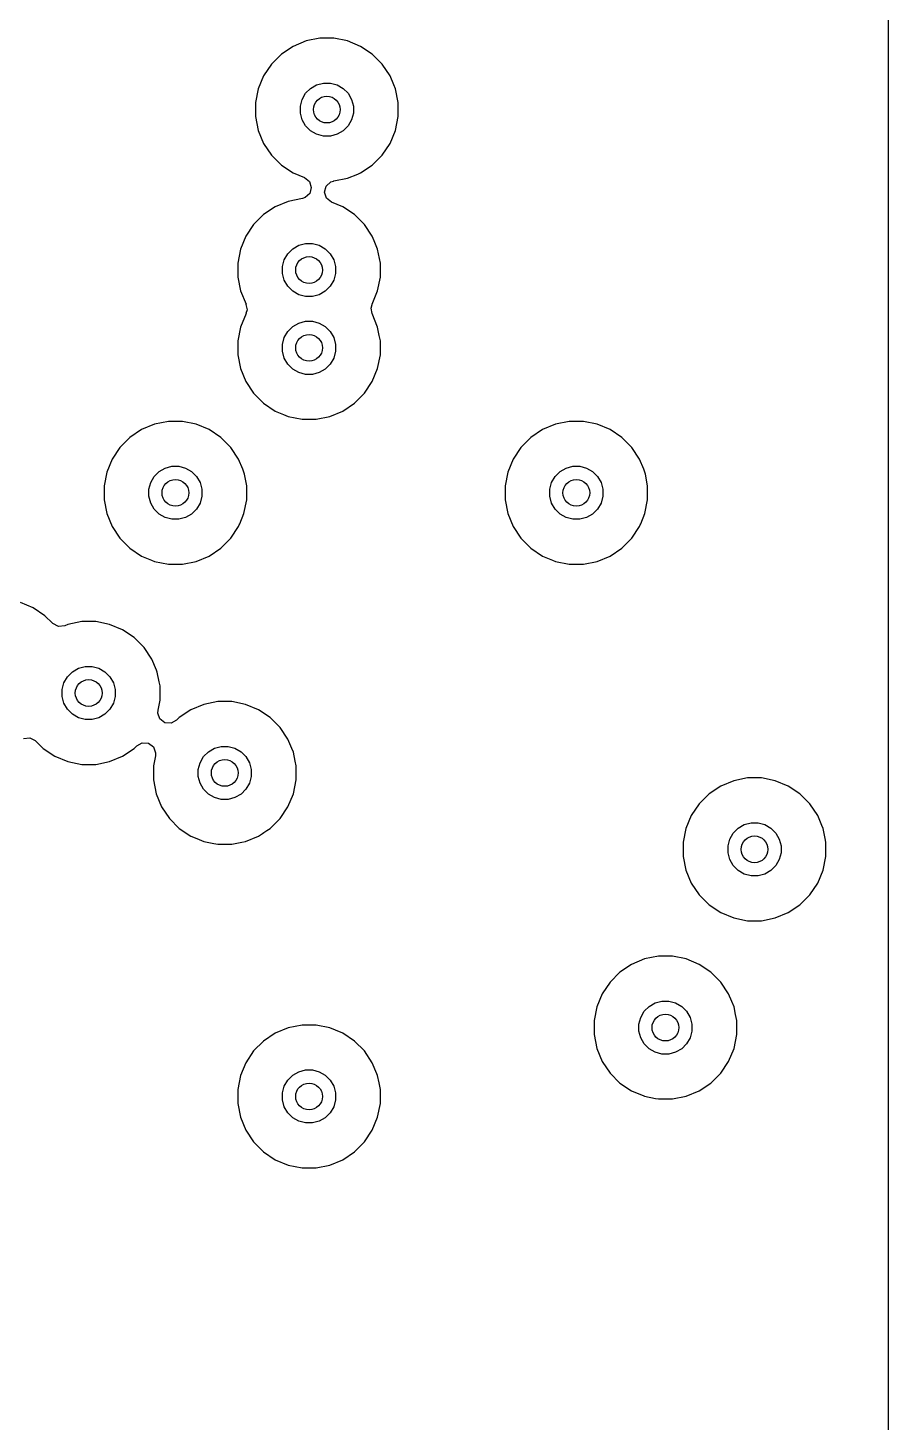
# Model space of a CAD drawing. Header units: inches. Extents: x 2.68 to 6.18, y -3.58 to -1.67.
# Drawn here: x 5.801 to 6.181, y -2.93 to -2.314 of the extents above; entities that cross this region are included whole.
import ezdxf

# ---------------------------------------------------------------- set-up
doc = ezdxf.new("R2010")
doc.units = ezdxf.units.IN
doc.header["$MEASUREMENT"] = 0
doc.layers.add('In2.Cu', color=33, linetype='CONTINUOUS', true_color=0xce7d2c)

msp = doc.modelspace()

# ---------------------------------------------------------------- linework, layer by layer
at = {"layer": 'In2.Cu', "linetype": 'CONTINUOUS'}
for p, q in [((6.18108, -1.67813), (6.18108, -3.57778)), ((5.92388, -2.32009), (5.91814, -2.32246)), ((5.92997, -2.31888), (5.92388, -2.32009)), ((5.92388, -2.32009), (5.92388, -2.32009)), ((5.93617, -2.31888), (5.92997, -2.31888)), ((5.92997, -2.31888), (5.92997, -2.31888)), ((5.94226, -2.32009), (5.93617, -2.31888)), ((5.93617, -2.31888), (5.93617, -2.31888)), ((5.948, -2.32246), (5.94226, -2.32009)), ((5.94226, -2.32009), (5.94226, -2.32009)), ((5.91298, -2.32591), (5.90859, -2.3303)), ((5.91814, -2.32246), (5.91298, -2.32591)), ((5.91298, -2.32591), (5.91298, -2.32591)), ((5.91814, -2.32246), (5.91814, -2.32246)), ((5.95316, -2.32591), (5.948, -2.32246)), ((5.948, -2.32246), (5.948, -2.32246)), ((5.95755, -2.3303), (5.95316, -2.32591)), ((5.95316, -2.32591), (5.95316, -2.32591)), ((5.90859, -2.3303), (5.90514, -2.33547)), ((5.90859, -2.3303), (5.90859, -2.3303)), ((5.961, -2.33547), (5.95755, -2.3303)), ((5.95755, -2.3303), (5.95755, -2.3303)), ((5.90514, -2.33547), (5.90277, -2.3412)), ((5.90514, -2.33547), (5.90514, -2.33547)), ((5.92588, -2.34102), (5.92855, -2.33948)), ((5.92855, -2.33948), (5.93153, -2.33868)), ((5.93153, -2.33868), (5.93461, -2.33868)), ((5.93461, -2.33868), (5.93759, -2.33948)), ((5.93759, -2.33948), (5.94026, -2.34102)), ((5.96264, -2.33942), (5.961, -2.33547)), ((5.961, -2.33547), (5.961, -2.33547)), ((5.96338, -2.3412), (5.96264, -2.33942)), ((5.90277, -2.3412), (5.90156, -2.34729)), ((5.90277, -2.3412), (5.90277, -2.3412)), ((5.92136, -2.34885), (5.92216, -2.34587)), ((5.92216, -2.34587), (5.9237, -2.3432)), ((5.9237, -2.3432), (5.92588, -2.34102)), ((5.94026, -2.34102), (5.94244, -2.3432)), ((5.94244, -2.3432), (5.94398, -2.34587)), ((5.94398, -2.34587), (5.94478, -2.34885)), ((5.96459, -2.34729), (5.96338, -2.3412)), ((5.96338, -2.3412), (5.96338, -2.3412)), ((5.90156, -2.34729), (5.90156, -2.34729)), ((5.90156, -2.34729), (5.90156, -2.3535)), ((5.92136, -2.35194), (5.92136, -2.34885)), ((5.92216, -2.35491), (5.92136, -2.35194)), ((5.94478, -2.35194), (5.94398, -2.35491)), ((5.94478, -2.34885), (5.94478, -2.35194)), ((5.96459, -2.3535), (5.96459, -2.34729)), ((5.96459, -2.34729), (5.96459, -2.34729)), ((5.96459, -2.34729), (5.96459, -2.34729)), ((5.90156, -2.3535), (5.90277, -2.35959)), ((5.9237, -2.35758), (5.92216, -2.35491)), ((5.92588, -2.35976), (5.9237, -2.35758)), ((5.94244, -2.35758), (5.94026, -2.35976)), ((5.94398, -2.35491), (5.94244, -2.35758)), ((5.96338, -2.35959), (5.96459, -2.3535)), ((5.90277, -2.35959), (5.90277, -2.35959)), ((5.90277, -2.35959), (5.90514, -2.36532)), ((5.92855, -2.36131), (5.92588, -2.35976)), ((5.93153, -2.3621), (5.92855, -2.36131)), ((5.93461, -2.3621), (5.93153, -2.3621)), ((5.93759, -2.36131), (5.93461, -2.3621)), ((5.94026, -2.35976), (5.93759, -2.36131)), ((5.961, -2.36532), (5.96338, -2.35959)), ((5.90514, -2.36532), (5.90514, -2.36532)), ((5.90514, -2.36532), (5.90859, -2.37048)), ((5.90859, -2.37048), (5.90859, -2.37048)), ((5.90859, -2.37048), (5.91298, -2.37487)), ((5.95316, -2.37487), (5.95755, -2.37048)), ((5.95755, -2.37048), (5.961, -2.36532)), ((5.91298, -2.37487), (5.91298, -2.37487)), ((5.91298, -2.37487), (5.91814, -2.37832)), ((5.948, -2.37832), (5.95316, -2.37487)), ((5.91814, -2.37832), (5.91814, -2.37832)), ((5.91814, -2.37832), (5.92318, -2.38041)), ((5.92318, -2.38041), (5.92533, -2.38214)), ((5.92533, -2.38214), (5.92619, -2.38475)), ((5.93275, -2.38424), (5.93477, -2.38237)), ((5.93477, -2.38237), (5.936, -2.38194)), ((5.936, -2.38194), (5.93617, -2.38191)), ((5.93617, -2.38191), (5.94226, -2.3807)), ((5.93617, -2.38191), (5.93617, -2.38191)), ((5.94226, -2.3807), (5.9467, -2.37886)), ((5.9467, -2.37886), (5.948, -2.37832)), ((5.948, -2.37832), (5.948, -2.37832)), ((5.948, -2.37832), (5.948, -2.37832)), ((5.9235, -2.38929), (5.92227, -2.38971)), ((5.92551, -2.38741), (5.9235, -2.38929)), ((5.92619, -2.38475), (5.92551, -2.38741)), ((5.93207, -2.38691), (5.93275, -2.38424)), ((5.93294, -2.38952), (5.93207, -2.38691)), ((5.93508, -2.39124), (5.93294, -2.38952)), ((5.91027, -2.39333), (5.90511, -2.39678)), ((5.916, -2.39096), (5.91027, -2.39333)), ((5.91027, -2.39333), (5.91027, -2.39333)), ((5.92227, -2.38971), (5.916, -2.39096)), ((5.916, -2.39096), (5.916, -2.39096)), ((5.94013, -2.39333), (5.93508, -2.39124)), ((5.94529, -2.39678), (5.94013, -2.39333)), ((5.94013, -2.39333), (5.94013, -2.39333)), ((5.90072, -2.40117), (5.89727, -2.40633)), ((5.90511, -2.39678), (5.90072, -2.40117)), ((5.90072, -2.40117), (5.90072, -2.40117)), ((5.90511, -2.39678), (5.90511, -2.39678)), ((5.94968, -2.40117), (5.94529, -2.39678)), ((5.94529, -2.39678), (5.94529, -2.39678)), ((5.95313, -2.40633), (5.94968, -2.40117)), ((5.94968, -2.40117), (5.94968, -2.40117)), ((5.89727, -2.40633), (5.89489, -2.41207)), ((5.89727, -2.40633), (5.89727, -2.40633)), ((5.95395, -2.40831), (5.95313, -2.40633)), ((5.95313, -2.40633), (5.95313, -2.40633)), ((5.89489, -2.41207), (5.89368, -2.41816)), ((5.89489, -2.41207), (5.89489, -2.41207)), ((5.91428, -2.41674), (5.91583, -2.41407)), ((5.91583, -2.41407), (5.91801, -2.41189)), ((5.91801, -2.41189), (5.92068, -2.41035)), ((5.92068, -2.41035), (5.92366, -2.40955)), ((5.92366, -2.40955), (5.92674, -2.40955)), ((5.92674, -2.40955), (5.92972, -2.41035)), ((5.92972, -2.41035), (5.93239, -2.41189)), ((5.93239, -2.41189), (5.93457, -2.41407)), ((5.93457, -2.41407), (5.93611, -2.41674)), ((5.9555, -2.41207), (5.95395, -2.40831)), ((5.95633, -2.41623), (5.9555, -2.41207)), ((5.89368, -2.41816), (5.89368, -2.42436)), ((5.91349, -2.41972), (5.91428, -2.41674)), ((5.91349, -2.4228), (5.91349, -2.41972)), ((5.93611, -2.41674), (5.93691, -2.41972)), ((5.93691, -2.41972), (5.93691, -2.4228)), ((5.95671, -2.41816), (5.95633, -2.41623)), ((5.95671, -2.42436), (5.95671, -2.41816)), ((5.95671, -2.41816), (5.95671, -2.41816)), ((5.95671, -2.41816), (5.95671, -2.41816)), ((5.89368, -2.42436), (5.89489, -2.43045)), ((5.91428, -2.42578), (5.91349, -2.4228)), ((5.91583, -2.42845), (5.91428, -2.42578)), ((5.93611, -2.42578), (5.93457, -2.42845)), ((5.93691, -2.4228), (5.93611, -2.42578)), ((5.9555, -2.43045), (5.95671, -2.42436)), ((5.89489, -2.43045), (5.89489, -2.43045)), ((5.89489, -2.43045), (5.89736, -2.43641)), ((5.91801, -2.43063), (5.91583, -2.42845)), ((5.92068, -2.43217), (5.91801, -2.43063)), ((5.92366, -2.43297), (5.92068, -2.43217)), ((5.92972, -2.43217), (5.92674, -2.43297)), ((5.93239, -2.43063), (5.92972, -2.43217)), ((5.93457, -2.42845), (5.93239, -2.43063)), ((5.95303, -2.43641), (5.95459, -2.43264)), ((5.95459, -2.43264), (5.9555, -2.43045)), ((5.89736, -2.43641), (5.8973, -2.43643)), ((5.8973, -2.43643), (5.8978, -2.43884)), ((5.8978, -2.43884), (5.89733, -2.44047)), ((5.92674, -2.43297), (5.92366, -2.43297)), ((5.95259, -2.43805), (5.95307, -2.43642)), ((5.95309, -2.44046), (5.95259, -2.43805)), ((5.95307, -2.43642), (5.95303, -2.43641)), ((5.89736, -2.44048), (5.89489, -2.44644)), ((5.89733, -2.44047), (5.89736, -2.44048)), ((5.91801, -2.44626), (5.92068, -2.44472)), ((5.92068, -2.44472), (5.92366, -2.44392)), ((5.92366, -2.44392), (5.92674, -2.44392)), ((5.92674, -2.44392), (5.92972, -2.44472)), ((5.92972, -2.44472), (5.93239, -2.44626)), ((5.95303, -2.44048), (5.95309, -2.44046)), ((5.9555, -2.44644), (5.95303, -2.44048)), ((5.89489, -2.44644), (5.89368, -2.45253)), ((5.89489, -2.44644), (5.89489, -2.44644)), ((5.91349, -2.45409), (5.91428, -2.45111)), ((5.91428, -2.45111), (5.91583, -2.44844)), ((5.91583, -2.44844), (5.91801, -2.44626)), ((5.93239, -2.44626), (5.93457, -2.44844)), ((5.93457, -2.44844), (5.93611, -2.45111)), ((5.93611, -2.45111), (5.93691, -2.45409)), ((5.95624, -2.45014), (5.9555, -2.44644)), ((5.9555, -2.44644), (5.9555, -2.44644)), ((5.95671, -2.45253), (5.95624, -2.45014)), ((5.89368, -2.45253), (5.89368, -2.45873)), ((5.91349, -2.45717), (5.91349, -2.45409)), ((5.91428, -2.46015), (5.91349, -2.45717)), ((5.93691, -2.45717), (5.93611, -2.46015)), ((5.93691, -2.45409), (5.93691, -2.45717)), ((5.95671, -2.45873), (5.95671, -2.45253)), ((5.95671, -2.45253), (5.95671, -2.45253)), ((5.95671, -2.45253), (5.95671, -2.45253)), ((5.89368, -2.45873), (5.89489, -2.46482)), ((5.91583, -2.46282), (5.91428, -2.46015)), ((5.91801, -2.465), (5.91583, -2.46282)), ((5.93457, -2.46282), (5.93239, -2.465)), ((5.93611, -2.46015), (5.93457, -2.46282)), ((5.9555, -2.46482), (5.95671, -2.45873)), ((5.89489, -2.46482), (5.89489, -2.46482)), ((5.89489, -2.46482), (5.89727, -2.47056)), ((5.92068, -2.46654), (5.91801, -2.465)), ((5.92366, -2.46734), (5.92068, -2.46654)), ((5.92674, -2.46734), (5.92366, -2.46734)), ((5.92972, -2.46654), (5.92674, -2.46734)), ((5.93239, -2.465), (5.92972, -2.46654)), ((5.95313, -2.47056), (5.9555, -2.46482)), ((5.89727, -2.47056), (5.89727, -2.47056)), ((5.89727, -2.47056), (5.90072, -2.47572)), ((5.90072, -2.47572), (5.90072, -2.47572)), ((5.90072, -2.47572), (5.90511, -2.48011)), ((5.94529, -2.48011), (5.94968, -2.47572)), ((5.94968, -2.47572), (5.95313, -2.47056)), ((5.90511, -2.48011), (5.90511, -2.48011)), ((5.90511, -2.48011), (5.91027, -2.48356)), ((5.94013, -2.48356), (5.94529, -2.48011)), ((5.86304, -2.48817), (5.85695, -2.48938)), ((5.86925, -2.48817), (5.86304, -2.48817)), ((5.86304, -2.48817), (5.86304, -2.48817)), ((5.87533, -2.48938), (5.86925, -2.48817)), ((5.86925, -2.48817), (5.86925, -2.48817)), ((5.91027, -2.48356), (5.91027, -2.48356)), ((5.91027, -2.48356), (5.91392, -2.48507)), ((5.91392, -2.48507), (5.916, -2.48593)), ((5.916, -2.48593), (5.92209, -2.48715)), ((5.92209, -2.48715), (5.92209, -2.48715)), ((5.92209, -2.48715), (5.92209, -2.48715)), ((5.92209, -2.48715), (5.9283, -2.48715)), ((5.9283, -2.48715), (5.93439, -2.48593)), ((5.9283, -2.48715), (5.9283, -2.48715)), ((5.93439, -2.48593), (5.94013, -2.48356)), ((6.0402, -2.48817), (6.03411, -2.48938)), ((6.04641, -2.48817), (6.0402, -2.48817)), ((6.0402, -2.48817), (6.0402, -2.48817)), ((6.0525, -2.48938), (6.04641, -2.48817)), ((6.04641, -2.48817), (6.04641, -2.48817)), ((5.85121, -2.49176), (5.84605, -2.49521)), ((5.85695, -2.48938), (5.85121, -2.49176)), ((5.85121, -2.49176), (5.85121, -2.49176)), ((5.85695, -2.48938), (5.85695, -2.48938)), ((5.88107, -2.49176), (5.87533, -2.48938)), ((5.87533, -2.48938), (5.87533, -2.48938)), ((5.88623, -2.49521), (5.88107, -2.49176)), ((5.88107, -2.49176), (5.88107, -2.49176)), ((6.02838, -2.49176), (6.02322, -2.49521)), ((6.03411, -2.48938), (6.02838, -2.49176)), ((6.02838, -2.49176), (6.02838, -2.49176)), ((6.03411, -2.48938), (6.03411, -2.48938)), ((6.05824, -2.49176), (6.0525, -2.48938)), ((6.0525, -2.48938), (6.0525, -2.48938)), ((6.0634, -2.49521), (6.05824, -2.49176)), ((6.05824, -2.49176), (6.05824, -2.49176)), ((5.84166, -2.49959), (5.83821, -2.50476)), ((5.84605, -2.49521), (5.84166, -2.49959)), ((5.84166, -2.49959), (5.84166, -2.49959)), ((5.84605, -2.49521), (5.84605, -2.49521)), ((5.89062, -2.49959), (5.88623, -2.49521)), ((5.88623, -2.49521), (5.88623, -2.49521)), ((5.89407, -2.50476), (5.89062, -2.49959)), ((5.89062, -2.49959), (5.89062, -2.49959)), ((6.01883, -2.49959), (6.01538, -2.50476)), ((6.02322, -2.49521), (6.01883, -2.49959)), ((6.01883, -2.49959), (6.01883, -2.49959)), ((6.02322, -2.49521), (6.02322, -2.49521)), ((6.06779, -2.49959), (6.0634, -2.49521)), ((6.0634, -2.49521), (6.0634, -2.49521)), ((6.07124, -2.50476), (6.06779, -2.49959)), ((6.06779, -2.49959), (6.06779, -2.49959)), ((5.83821, -2.50476), (5.83584, -2.51049)), ((5.83821, -2.50476), (5.83821, -2.50476)), ((5.89591, -2.50919), (5.89407, -2.50476)), ((5.89407, -2.50476), (5.89407, -2.50476)), ((6.01538, -2.50476), (6.013, -2.51049)), ((6.01538, -2.50476), (6.01538, -2.50476)), ((6.07307, -2.50919), (6.07124, -2.50476)), ((6.07124, -2.50476), (6.07124, -2.50476)), ((5.83584, -2.51049), (5.83463, -2.51658)), ((5.83584, -2.51049), (5.83584, -2.51049)), ((5.85523, -2.51517), (5.85677, -2.51249)), ((5.85677, -2.51249), (5.85895, -2.51031)), ((5.85895, -2.51031), (5.86162, -2.50877)), ((5.86162, -2.50877), (5.8646, -2.50798)), ((5.8646, -2.50798), (5.86768, -2.50798)), ((5.86768, -2.50798), (5.87066, -2.50877)), ((5.87066, -2.50877), (5.87333, -2.51031)), ((5.87333, -2.51031), (5.87551, -2.51249)), ((5.87551, -2.51249), (5.87705, -2.51517)), ((5.89645, -2.51049), (5.89591, -2.50919)), ((5.89664, -2.51144), (5.89645, -2.51049)), ((5.89766, -2.51658), (5.89664, -2.51144)), ((6.013, -2.51049), (6.01179, -2.51658)), ((6.013, -2.51049), (6.013, -2.51049)), ((6.0324, -2.51517), (6.03394, -2.51249)), ((6.03394, -2.51249), (6.03612, -2.51031)), ((6.03612, -2.51031), (6.03879, -2.50877)), ((6.03879, -2.50877), (6.04177, -2.50798)), ((6.04177, -2.50798), (6.04485, -2.50798)), ((6.04485, -2.50798), (6.04783, -2.50877)), ((6.04783, -2.50877), (6.0505, -2.51031)), ((6.0505, -2.51031), (6.05268, -2.51249)), ((6.05268, -2.51249), (6.05422, -2.51517)), ((6.07361, -2.51049), (6.07307, -2.50919)), ((6.0738, -2.51144), (6.07361, -2.51049)), ((6.07482, -2.51658), (6.0738, -2.51144)), ((5.83463, -2.51658), (5.83463, -2.52279)), ((5.85443, -2.51814), (5.85523, -2.51517)), ((5.85443, -2.52123), (5.85443, -2.51814)), ((5.87705, -2.51517), (5.87785, -2.51814)), ((5.87785, -2.51814), (5.87785, -2.52123)), ((5.89766, -2.52279), (5.89766, -2.51658)), ((5.89766, -2.51658), (5.89766, -2.51658)), ((5.89766, -2.51658), (5.89766, -2.51658)), ((6.01179, -2.51658), (6.01179, -2.52279)), ((6.0316, -2.51814), (6.0324, -2.51517)), ((6.0316, -2.52123), (6.0316, -2.51814)), ((6.05422, -2.51517), (6.05502, -2.51814)), ((6.05502, -2.51814), (6.05502, -2.52123)), ((6.07482, -2.52279), (6.07482, -2.51658)), ((6.07482, -2.51658), (6.07482, -2.51658)), ((6.07482, -2.51658), (6.07482, -2.51658)), ((5.83463, -2.52279), (5.83584, -2.52888)), ((5.85523, -2.5242), (5.85443, -2.52123)), ((5.85677, -2.52688), (5.85523, -2.5242)), ((5.87705, -2.5242), (5.87551, -2.52688)), ((5.87785, -2.52123), (5.87705, -2.5242)), ((5.89645, -2.52888), (5.89766, -2.52279)), ((6.01179, -2.52279), (6.013, -2.52888)), ((6.0324, -2.5242), (6.0316, -2.52123)), ((6.03394, -2.52688), (6.0324, -2.5242)), ((6.05422, -2.5242), (6.05268, -2.52688)), ((6.05502, -2.52123), (6.05422, -2.5242)), ((6.07361, -2.52888), (6.07482, -2.52279)), ((5.83584, -2.52888), (5.83584, -2.52888)), ((5.83584, -2.52888), (5.83821, -2.53461)), ((5.85895, -2.52906), (5.85677, -2.52688)), ((5.86162, -2.5306), (5.85895, -2.52906)), ((5.8646, -2.53139), (5.86162, -2.5306)), ((5.87066, -2.5306), (5.86768, -2.53139)), ((5.87333, -2.52906), (5.87066, -2.5306)), ((5.87551, -2.52688), (5.87333, -2.52906)), ((5.89461, -2.53331), (5.89645, -2.52888)), ((6.013, -2.52888), (6.013, -2.52888)), ((6.013, -2.52888), (6.01538, -2.53461)), ((6.03612, -2.52906), (6.03394, -2.52688)), ((6.03879, -2.5306), (6.03612, -2.52906)), ((6.04177, -2.53139), (6.03879, -2.5306)), ((6.04783, -2.5306), (6.04485, -2.53139)), ((6.0505, -2.52906), (6.04783, -2.5306)), ((6.05268, -2.52688), (6.0505, -2.52906)), ((6.07177, -2.53331), (6.07361, -2.52888)), ((5.83821, -2.53461), (5.83821, -2.53461)), ((5.83821, -2.53461), (5.84166, -2.53978)), ((5.86768, -2.53139), (5.8646, -2.53139)), ((5.89062, -2.53978), (5.89407, -2.53461)), ((5.89407, -2.53461), (5.89437, -2.53388)), ((5.89437, -2.53388), (5.89461, -2.53331)), ((6.01538, -2.53461), (6.01538, -2.53461)), ((6.01538, -2.53461), (6.01883, -2.53978)), ((6.04485, -2.53139), (6.04177, -2.53139)), ((6.06779, -2.53978), (6.07124, -2.53461)), ((6.07124, -2.53461), (6.07154, -2.53388)), ((6.07154, -2.53388), (6.07177, -2.53331)), ((5.84166, -2.53978), (5.84166, -2.53978)), ((5.84166, -2.53978), (5.84605, -2.54416)), ((5.88623, -2.54416), (5.89062, -2.53978)), ((6.01883, -2.53978), (6.01883, -2.53978)), ((6.01883, -2.53978), (6.02322, -2.54416)), ((6.0634, -2.54416), (6.06779, -2.53978)), ((5.84605, -2.54416), (5.84605, -2.54416)), ((5.84605, -2.54416), (5.85121, -2.54761)), ((5.85121, -2.54761), (5.85121, -2.54761)), ((5.85121, -2.54761), (5.85561, -2.54943)), ((5.85561, -2.54943), (5.85695, -2.54999)), ((5.87533, -2.54999), (5.88107, -2.54761)), ((5.88107, -2.54761), (5.88623, -2.54416)), ((6.02322, -2.54416), (6.02322, -2.54416)), ((6.02322, -2.54416), (6.02838, -2.54761)), ((6.02838, -2.54761), (6.02838, -2.54761)), ((6.02838, -2.54761), (6.03277, -2.54943)), ((6.03277, -2.54943), (6.03411, -2.54999)), ((6.0525, -2.54999), (6.05824, -2.54761)), ((6.05824, -2.54761), (6.0634, -2.54416)), ((5.85695, -2.54999), (5.86304, -2.5512)), ((5.86304, -2.5512), (5.86304, -2.5512)), ((5.86304, -2.5512), (5.86304, -2.5512)), ((5.86304, -2.5512), (5.86925, -2.5512)), ((5.86925, -2.5512), (5.87533, -2.54999)), ((5.86925, -2.5512), (5.86925, -2.5512)), ((6.03411, -2.54999), (6.0402, -2.5512)), ((6.0402, -2.5512), (6.0402, -2.5512)), ((6.0402, -2.5512), (6.0402, -2.5512)), ((6.0402, -2.5512), (6.04641, -2.5512)), ((6.04641, -2.5512), (6.0525, -2.54999)), ((6.04641, -2.5512), (6.04641, -2.5512)), ((5.80336, -2.5705), (5.79763, -2.56812)), ((5.80852, -2.57395), (5.80336, -2.5705)), ((5.80336, -2.5705), (5.80336, -2.5705)), ((5.81191, -2.57733), (5.80852, -2.57395)), ((5.80852, -2.57395), (5.80852, -2.57395)), ((5.81204, -2.57745), (5.81191, -2.57733)), ((5.8145, -2.57868), (5.81204, -2.57745)), ((5.81723, -2.57839), (5.8145, -2.57868)), ((5.81864, -2.57781), (5.81723, -2.57839)), ((5.82473, -2.57659), (5.81864, -2.57781)), ((5.81864, -2.57781), (5.81864, -2.57781)), ((5.83094, -2.57659), (5.82473, -2.57659)), ((5.82473, -2.57659), (5.82473, -2.57659)), ((5.83703, -2.57781), (5.83094, -2.57659)), ((5.83094, -2.57659), (5.83094, -2.57659)), ((5.84276, -2.58018), (5.83703, -2.57781)), ((5.83703, -2.57781), (5.83703, -2.57781)), ((5.84792, -2.58363), (5.84276, -2.58018)), ((5.84276, -2.58018), (5.84276, -2.58018)), ((5.85231, -2.58802), (5.84792, -2.58363)), ((5.84792, -2.58363), (5.84792, -2.58363)), ((5.85576, -2.59318), (5.85231, -2.58802)), ((5.85231, -2.58802), (5.85231, -2.58802)), ((5.81846, -2.60092), (5.82064, -2.59874)), ((5.82064, -2.59874), (5.82331, -2.5972)), ((5.82331, -2.5972), (5.82629, -2.5964)), ((5.82629, -2.5964), (5.82938, -2.5964)), ((5.82938, -2.5964), (5.83235, -2.5972)), ((5.83235, -2.5972), (5.83502, -2.59874)), ((5.83502, -2.59874), (5.8372, -2.60092)), ((5.85777, -2.59802), (5.85576, -2.59318)), ((5.85576, -2.59318), (5.85576, -2.59318)), ((5.85814, -2.59892), (5.85777, -2.59802)), ((5.85899, -2.60318), (5.85814, -2.59892)), ((5.81612, -2.60657), (5.81692, -2.60359)), ((5.81692, -2.60359), (5.81846, -2.60092)), ((5.8372, -2.60092), (5.83875, -2.60359)), ((5.83875, -2.60359), (5.83954, -2.60657)), ((5.85935, -2.60501), (5.85899, -2.60318)), ((5.85935, -2.61121), (5.85935, -2.60501)), ((5.85935, -2.60501), (5.85935, -2.60501)), ((5.81612, -2.60965), (5.81612, -2.60657)), ((5.81692, -2.61263), (5.81612, -2.60965)), ((5.83954, -2.60965), (5.83875, -2.61263)), ((5.83954, -2.60657), (5.83954, -2.60965)), ((5.85846, -2.6157), (5.85935, -2.61121)), ((5.81846, -2.6153), (5.81692, -2.61263)), ((5.82064, -2.61748), (5.81846, -2.6153)), ((5.82331, -2.61902), (5.82064, -2.61748)), ((5.83502, -2.61748), (5.83235, -2.61902)), ((5.8372, -2.6153), (5.83502, -2.61748)), ((5.83875, -2.61263), (5.8372, -2.6153)), ((5.85838, -2.617), (5.85846, -2.6157)), ((5.85934, -2.61958), (5.85838, -2.617)), ((5.87302, -2.61549), (5.86786, -2.61894)), ((5.87876, -2.61312), (5.87302, -2.61549)), ((5.87302, -2.61549), (5.87302, -2.61549)), ((5.88485, -2.6119), (5.87876, -2.61312)), ((5.87876, -2.61312), (5.87876, -2.61312)), ((5.89106, -2.6119), (5.88485, -2.6119)), ((5.88485, -2.6119), (5.88485, -2.6119)), ((5.89715, -2.61312), (5.89106, -2.6119)), ((5.89106, -2.6119), (5.89106, -2.6119)), ((5.90288, -2.61549), (5.89715, -2.61312)), ((5.89715, -2.61312), (5.89715, -2.61312)), ((5.90804, -2.61894), (5.90288, -2.61549)), ((5.90288, -2.61549), (5.90288, -2.61549)), ((5.82629, -2.61982), (5.82331, -2.61902)), ((5.82938, -2.61982), (5.82629, -2.61982)), ((5.83235, -2.61902), (5.82938, -2.61982)), ((5.86154, -2.62123), (5.85934, -2.61958)), ((5.86428, -2.62142), (5.86154, -2.62123)), ((5.8667, -2.62011), (5.86428, -2.62142)), ((5.86786, -2.61894), (5.8667, -2.62011)), ((5.91243, -2.62333), (5.90804, -2.61894)), ((5.90804, -2.61894), (5.90804, -2.61894)), ((5.91588, -2.62849), (5.91243, -2.62333)), ((5.91243, -2.62333), (5.91243, -2.62333)), ((5.79904, -2.62815), (5.80177, -2.62785)), ((5.80177, -2.62785), (5.80423, -2.62908)), ((5.80423, -2.62908), (5.80436, -2.6292)), ((5.80436, -2.6292), (5.80658, -2.63143)), ((5.91758, -2.63259), (5.91588, -2.62849)), ((5.91588, -2.62849), (5.91588, -2.62849)), ((5.80658, -2.63143), (5.80774, -2.63259)), ((5.80774, -2.63259), (5.81291, -2.63604)), ((5.84276, -2.63604), (5.84792, -2.63259)), ((5.84792, -2.63259), (5.84909, -2.63143)), ((5.84909, -2.63143), (5.8515, -2.63011)), ((5.8515, -2.63011), (5.85425, -2.6303)), ((5.85425, -2.6303), (5.85645, -2.63195)), ((5.85733, -2.63583), (5.85644, -2.64032)), ((5.85645, -2.63195), (5.85741, -2.63453)), ((5.85741, -2.63453), (5.85733, -2.63583)), ((5.87858, -2.63623), (5.88076, -2.63405)), ((5.88076, -2.63405), (5.88343, -2.63251)), ((5.88343, -2.63251), (5.88641, -2.63171)), ((5.88641, -2.63171), (5.88949, -2.63171)), ((5.88949, -2.63171), (5.89247, -2.63251)), ((5.89247, -2.63251), (5.89514, -2.63405)), ((5.89514, -2.63405), (5.89732, -2.63623)), ((5.91826, -2.63423), (5.91758, -2.63259)), ((5.91905, -2.6382), (5.91826, -2.63423)), ((5.81291, -2.63604), (5.81291, -2.63604)), ((5.81291, -2.63604), (5.81864, -2.63841)), ((5.81864, -2.63841), (5.81864, -2.63841)), ((5.81864, -2.63841), (5.82473, -2.63963)), ((5.82473, -2.63963), (5.82473, -2.63963)), ((5.82473, -2.63963), (5.82473, -2.63963)), ((5.82473, -2.63963), (5.83094, -2.63963)), ((5.83094, -2.63963), (5.83703, -2.63841)), ((5.83094, -2.63963), (5.83094, -2.63963)), ((5.83703, -2.63841), (5.84276, -2.63604)), ((5.85644, -2.64032), (5.85644, -2.64652)), ((5.87624, -2.64188), (5.87704, -2.6389)), ((5.87624, -2.64496), (5.87624, -2.64188)), ((5.87704, -2.6389), (5.87858, -2.63623)), ((5.89732, -2.63623), (5.89886, -2.6389)), ((5.89886, -2.6389), (5.89966, -2.64188)), ((5.89966, -2.64188), (5.89966, -2.64496)), ((5.91947, -2.64032), (5.91905, -2.6382)), ((5.91947, -2.64652), (5.91947, -2.64032)), ((5.91947, -2.64032), (5.91947, -2.64032)), ((5.91947, -2.64032), (5.91947, -2.64032)), ((5.85644, -2.64652), (5.85765, -2.65261)), ((5.87704, -2.64794), (5.87624, -2.64496)), ((5.87858, -2.65061), (5.87704, -2.64794)), ((5.89886, -2.64794), (5.89732, -2.65061)), ((5.89966, -2.64496), (5.89886, -2.64794)), ((5.91826, -2.65261), (5.91947, -2.64652)), ((6.11285, -2.64686), (6.10712, -2.64924)), ((6.11894, -2.64565), (6.11285, -2.64686)), ((6.11285, -2.64686), (6.11285, -2.64686)), ((6.12515, -2.64565), (6.11894, -2.64565)), ((6.11894, -2.64565), (6.11894, -2.64565)), ((6.13124, -2.64686), (6.12515, -2.64565)), ((6.12515, -2.64565), (6.12515, -2.64565)), ((6.13698, -2.64924), (6.13124, -2.64686)), ((6.13124, -2.64686), (6.13124, -2.64686)), ((5.85765, -2.65261), (5.85765, -2.65261)), ((5.85765, -2.65261), (5.86002, -2.65835)), ((5.88076, -2.65279), (5.87858, -2.65061)), ((5.88343, -2.65433), (5.88076, -2.65279)), ((5.88641, -2.65513), (5.88343, -2.65433)), ((5.89247, -2.65433), (5.88949, -2.65513)), ((5.89514, -2.65279), (5.89247, -2.65433)), ((5.89732, -2.65061), (5.89514, -2.65279)), ((5.91588, -2.65835), (5.91826, -2.65261)), ((6.10196, -2.65269), (6.09757, -2.65708)), ((6.10712, -2.64924), (6.10196, -2.65269)), ((6.10196, -2.65269), (6.10196, -2.65269)), ((6.10712, -2.64924), (6.10712, -2.64924)), ((6.14214, -2.65269), (6.13698, -2.64924)), ((6.13698, -2.64924), (6.13698, -2.64924)), ((6.14653, -2.65708), (6.14214, -2.65269)), ((6.14214, -2.65269), (6.14214, -2.65269)), ((5.86002, -2.65835), (5.86002, -2.65835)), ((5.86002, -2.65835), (5.86347, -2.66351)), ((5.88949, -2.65513), (5.88641, -2.65513)), ((5.91243, -2.66351), (5.91588, -2.65835)), ((6.09757, -2.65708), (6.09412, -2.66224)), ((6.09757, -2.65708), (6.09757, -2.65708)), ((6.14998, -2.66224), (6.14653, -2.65708)), ((6.14653, -2.65708), (6.14653, -2.65708)), ((5.86347, -2.66351), (5.86347, -2.66351)), ((5.86347, -2.66351), (5.86786, -2.6679)), ((5.90804, -2.6679), (5.91243, -2.66351)), ((6.09412, -2.66224), (6.09174, -2.66797)), ((6.09412, -2.66224), (6.09412, -2.66224)), ((6.11486, -2.6678), (6.11753, -2.66625)), ((6.11753, -2.66625), (6.12051, -2.66546)), ((6.12051, -2.66546), (6.12359, -2.66546)), ((6.12359, -2.66546), (6.12657, -2.66625)), ((6.12657, -2.66625), (6.12924, -2.6678)), ((6.15181, -2.66667), (6.14998, -2.66224)), ((6.14998, -2.66224), (6.14998, -2.66224)), ((6.15235, -2.66797), (6.15181, -2.66667)), ((5.86786, -2.6679), (5.86786, -2.6679)), ((5.86786, -2.6679), (5.87302, -2.67135)), ((5.87302, -2.67135), (5.87302, -2.67135)), ((5.87302, -2.67135), (5.87558, -2.67241)), ((5.87558, -2.67241), (5.87876, -2.67373)), ((5.89715, -2.67373), (5.90288, -2.67135)), ((5.90288, -2.67135), (5.90464, -2.67018)), ((5.90464, -2.67018), (5.90526, -2.66976)), ((5.90526, -2.66976), (5.90657, -2.66889)), ((5.90657, -2.66889), (5.90804, -2.6679)), ((6.09174, -2.66797), (6.09053, -2.67406)), ((6.09174, -2.66797), (6.09174, -2.66797)), ((6.11034, -2.67562), (6.11114, -2.67265)), ((6.11114, -2.67265), (6.11268, -2.66998)), ((6.11268, -2.66998), (6.11486, -2.6678)), ((6.12924, -2.6678), (6.13142, -2.66998)), ((6.13142, -2.66998), (6.13296, -2.67265)), ((6.13296, -2.67265), (6.13376, -2.67562)), ((6.15323, -2.67237), (6.15235, -2.66797)), ((6.15356, -2.67406), (6.15323, -2.67237)), ((5.87876, -2.67373), (5.88316, -2.6746)), ((5.88316, -2.6746), (5.88485, -2.67494)), ((5.88485, -2.67494), (5.88485, -2.67494)), ((5.88485, -2.67494), (5.88485, -2.67494)), ((5.88485, -2.67494), (5.89106, -2.67494)), ((5.89106, -2.67494), (5.89546, -2.67406)), ((5.89106, -2.67494), (5.89106, -2.67494)), ((5.89546, -2.67406), (5.89715, -2.67373)), ((6.09053, -2.67406), (6.09053, -2.68027)), ((6.11034, -2.67871), (6.11034, -2.67562)), ((6.11114, -2.68169), (6.11034, -2.67871)), ((6.13376, -2.67871), (6.13296, -2.68169)), ((6.13376, -2.67562), (6.13376, -2.67871)), ((6.15356, -2.68027), (6.15356, -2.67406)), ((6.15356, -2.67406), (6.15356, -2.67406)), ((6.15356, -2.67406), (6.15356, -2.67406)), ((6.09053, -2.68027), (6.09174, -2.68636)), ((6.11268, -2.68436), (6.11114, -2.68169)), ((6.11486, -2.68654), (6.11268, -2.68436)), ((6.13142, -2.68436), (6.12924, -2.68654)), ((6.13296, -2.68169), (6.13142, -2.68436)), ((6.15235, -2.68636), (6.15356, -2.68027)), ((6.09174, -2.68636), (6.09174, -2.68636)), ((6.09174, -2.68636), (6.09412, -2.69209)), ((6.11753, -2.68808), (6.11486, -2.68654)), ((6.12051, -2.68888), (6.11753, -2.68808)), ((6.12359, -2.68888), (6.12051, -2.68888)), ((6.12657, -2.68808), (6.12359, -2.68888)), ((6.12924, -2.68654), (6.12657, -2.68808)), ((6.14998, -2.69209), (6.15235, -2.68636)), ((6.09412, -2.69209), (6.09412, -2.69209)), ((6.09412, -2.69209), (6.09757, -2.69726)), ((6.09757, -2.69726), (6.09757, -2.69726)), ((6.09757, -2.69726), (6.10196, -2.70165)), ((6.14214, -2.70165), (6.14653, -2.69726)), ((6.14653, -2.69726), (6.14998, -2.69209)), ((6.10196, -2.70165), (6.10196, -2.70165)), ((6.10196, -2.70165), (6.10712, -2.70509)), ((6.13698, -2.70509), (6.14214, -2.70165)), ((6.10712, -2.70509), (6.10712, -2.70509)), ((6.10712, -2.70509), (6.11285, -2.70747)), ((6.11285, -2.70747), (6.11285, -2.70747)), ((6.11285, -2.70747), (6.11894, -2.70868)), ((6.11894, -2.70868), (6.11894, -2.70868)), ((6.11894, -2.70868), (6.11894, -2.70868)), ((6.11894, -2.70868), (6.12515, -2.70868)), ((6.12515, -2.70868), (6.13124, -2.70747)), ((6.12515, -2.70868), (6.12515, -2.70868)), ((6.13124, -2.70747), (6.13698, -2.70509)), ((6.06775, -2.72798), (6.06259, -2.73143)), ((6.07348, -2.7256), (6.06775, -2.72798)), ((6.06775, -2.72798), (6.06775, -2.72798)), ((6.07957, -2.72439), (6.07348, -2.7256)), ((6.07348, -2.7256), (6.07348, -2.7256)), ((6.08578, -2.72439), (6.07957, -2.72439)), ((6.07957, -2.72439), (6.07957, -2.72439)), ((6.09187, -2.7256), (6.08578, -2.72439)), ((6.08578, -2.72439), (6.08578, -2.72439)), ((6.09761, -2.72798), (6.09187, -2.7256)), ((6.09187, -2.7256), (6.09187, -2.7256)), ((6.10277, -2.73143), (6.09761, -2.72798)), ((6.09761, -2.72798), (6.09761, -2.72798)), ((6.06259, -2.73143), (6.0582, -2.73582)), ((6.06259, -2.73143), (6.06259, -2.73143)), ((6.10716, -2.73582), (6.10277, -2.73143)), ((6.10277, -2.73143), (6.10277, -2.73143)), ((6.0582, -2.73582), (6.05475, -2.74098)), ((6.0582, -2.73582), (6.0582, -2.73582)), ((6.11061, -2.74098), (6.10716, -2.73582)), ((6.10716, -2.73582), (6.10716, -2.73582)), ((6.05237, -2.74671), (6.05116, -2.7528)), ((6.05475, -2.74098), (6.05237, -2.74671)), ((6.05237, -2.74671), (6.05237, -2.74671)), ((6.05475, -2.74098), (6.05475, -2.74098)), ((6.07331, -2.74872), (6.07549, -2.74654)), ((6.07549, -2.74654), (6.07816, -2.74499)), ((6.07816, -2.74499), (6.08114, -2.7442)), ((6.08114, -2.7442), (6.08422, -2.7442)), ((6.08422, -2.7442), (6.0872, -2.74499)), ((6.0872, -2.74499), (6.08987, -2.74654)), ((6.08987, -2.74654), (6.09205, -2.74872)), ((6.112, -2.74435), (6.11061, -2.74098)), ((6.11061, -2.74098), (6.11061, -2.74098)), ((6.11298, -2.74671), (6.112, -2.74435)), ((6.11365, -2.75009), (6.11298, -2.74671)), ((6.05116, -2.7528), (6.05116, -2.75901)), ((6.07097, -2.75436), (6.07177, -2.75139)), ((6.07177, -2.75139), (6.07331, -2.74872)), ((6.09205, -2.74872), (6.09359, -2.75139)), ((6.09359, -2.75139), (6.09439, -2.75436)), ((6.11419, -2.7528), (6.11365, -2.75009)), ((6.11419, -2.75901), (6.11419, -2.7528)), ((6.11419, -2.7528), (6.11419, -2.7528)), ((6.11419, -2.7528), (6.11419, -2.7528)), ((5.91027, -2.75841), (5.90511, -2.76186)), ((5.916, -2.75603), (5.91027, -2.75841)), ((5.91027, -2.75841), (5.91027, -2.75841)), ((5.92209, -2.75482), (5.916, -2.75603)), ((5.916, -2.75603), (5.916, -2.75603)), ((5.9283, -2.75482), (5.92209, -2.75482)), ((5.92209, -2.75482), (5.92209, -2.75482)), ((5.93439, -2.75603), (5.9283, -2.75482)), ((5.9283, -2.75482), (5.9283, -2.75482)), ((5.9369, -2.75707), (5.93439, -2.75603)), ((5.93439, -2.75603), (5.93439, -2.75603)), ((5.94012, -2.75841), (5.9369, -2.75707)), ((5.94013, -2.75841), (5.94012, -2.75841)), ((5.94529, -2.76186), (5.94013, -2.75841)), ((6.05116, -2.75901), (6.05237, -2.7651)), ((6.07097, -2.75745), (6.07097, -2.75436)), ((6.07177, -2.76043), (6.07097, -2.75745)), ((6.09439, -2.75745), (6.09359, -2.76043)), ((6.09439, -2.75436), (6.09439, -2.75745)), ((6.11298, -2.7651), (6.11419, -2.75901)), ((5.90511, -2.76186), (5.90072, -2.76625)), ((5.90511, -2.76186), (5.90511, -2.76186)), ((5.94968, -2.76625), (5.94529, -2.76186)), ((5.94529, -2.76186), (5.94529, -2.76186)), ((6.05237, -2.7651), (6.05237, -2.7651)), ((6.05237, -2.7651), (6.05475, -2.77083)), ((6.07331, -2.7631), (6.07177, -2.76043)), ((6.07549, -2.76528), (6.07331, -2.7631)), ((6.07816, -2.76682), (6.07549, -2.76528)), ((6.08987, -2.76528), (6.0872, -2.76682)), ((6.09205, -2.7631), (6.08987, -2.76528)), ((6.09359, -2.76043), (6.09205, -2.7631)), ((6.11061, -2.77083), (6.11298, -2.7651)), ((5.89727, -2.77141), (5.89489, -2.77715)), ((5.90072, -2.76625), (5.89727, -2.77141)), ((5.89727, -2.77141), (5.89727, -2.77141)), ((5.90072, -2.76625), (5.90072, -2.76625)), ((5.95313, -2.77141), (5.94968, -2.76625)), ((5.94968, -2.76625), (5.94968, -2.76625)), ((5.95514, -2.77628), (5.95313, -2.77141)), ((5.95313, -2.77141), (5.95313, -2.77141)), ((6.05475, -2.77083), (6.05475, -2.77083)), ((6.05475, -2.77083), (6.0582, -2.776)), ((6.08114, -2.76762), (6.07816, -2.76682)), ((6.08422, -2.76762), (6.08114, -2.76762)), ((6.0872, -2.76682), (6.08422, -2.76762)), ((6.10716, -2.776), (6.11061, -2.77083)), ((5.89489, -2.77715), (5.89368, -2.78323)), ((5.89489, -2.77715), (5.89489, -2.77715)), ((5.91583, -2.77915), (5.91801, -2.77697)), ((5.91801, -2.77697), (5.92068, -2.77543)), ((5.92068, -2.77543), (5.92366, -2.77463)), ((5.92366, -2.77463), (5.92674, -2.77463)), ((5.92674, -2.77463), (5.92972, -2.77543)), ((5.92972, -2.77543), (5.93239, -2.77697)), ((5.93239, -2.77697), (5.93457, -2.77915)), ((5.9555, -2.77715), (5.95514, -2.77628)), ((5.95614, -2.78035), (5.9555, -2.77715)), ((6.0582, -2.776), (6.0582, -2.776)), ((6.0582, -2.776), (6.06259, -2.78039)), ((6.10277, -2.78039), (6.10716, -2.776)), ((5.89368, -2.78323), (5.89368, -2.78944)), ((5.91349, -2.7848), (5.91428, -2.78182)), ((5.91428, -2.78182), (5.91583, -2.77915)), ((5.93457, -2.77915), (5.93611, -2.78182)), ((5.93611, -2.78182), (5.93691, -2.7848)), ((5.95671, -2.78323), (5.95614, -2.78035)), ((5.95671, -2.78944), (5.95671, -2.78323)), ((5.95671, -2.78323), (5.95671, -2.78323)), ((5.95671, -2.78323), (5.95671, -2.78323)), ((6.06259, -2.78039), (6.06259, -2.78039)), ((6.06259, -2.78039), (6.06775, -2.78383)), ((6.06775, -2.78383), (6.06775, -2.78383)), ((6.06775, -2.78383), (6.07318, -2.78608)), ((6.09187, -2.78621), (6.09761, -2.78383)), ((6.09761, -2.78383), (6.10277, -2.78039)), ((5.89368, -2.78944), (5.89489, -2.79553)), ((5.91349, -2.78788), (5.91349, -2.7848)), ((5.91428, -2.79086), (5.91349, -2.78788)), ((5.93691, -2.78788), (5.93611, -2.79086)), ((5.93691, -2.7848), (5.93691, -2.78788)), ((5.9555, -2.79553), (5.95671, -2.78944)), ((6.07318, -2.78608), (6.07348, -2.78621)), ((6.07348, -2.78621), (6.07833, -2.78717)), ((6.07833, -2.78717), (6.07957, -2.78742)), ((6.07957, -2.78742), (6.07957, -2.78742)), ((6.07957, -2.78742), (6.07957, -2.78742)), ((6.07957, -2.78742), (6.08578, -2.78742)), ((6.08578, -2.78742), (6.09187, -2.78621)), ((6.08578, -2.78742), (6.08578, -2.78742)), ((5.89489, -2.79553), (5.89489, -2.79553)), ((5.89489, -2.79553), (5.89727, -2.80127)), ((5.91583, -2.79353), (5.91428, -2.79086)), ((5.91801, -2.79571), (5.91583, -2.79353)), ((5.92068, -2.79725), (5.91801, -2.79571)), ((5.93239, -2.79571), (5.92972, -2.79725)), ((5.93457, -2.79353), (5.93239, -2.79571)), ((5.93611, -2.79086), (5.93457, -2.79353)), ((5.95313, -2.80127), (5.9555, -2.79553)), ((5.89727, -2.80127), (5.89727, -2.80127)), ((5.89727, -2.80127), (5.90072, -2.80643)), ((5.92366, -2.79805), (5.92068, -2.79725)), ((5.92674, -2.79805), (5.92366, -2.79805)), ((5.92972, -2.79725), (5.92674, -2.79805)), ((5.94968, -2.80643), (5.95313, -2.80127)), ((5.90072, -2.80643), (5.90072, -2.80643)), ((5.90072, -2.80643), (5.90511, -2.81082)), ((5.94529, -2.81082), (5.94968, -2.80643)), ((5.90511, -2.81082), (5.90511, -2.81082)), ((5.90511, -2.81082), (5.91027, -2.81427)), ((5.91027, -2.81427), (5.91027, -2.81427)), ((5.91027, -2.81427), (5.916, -2.81664)), ((5.93439, -2.81664), (5.94013, -2.81427)), ((5.94013, -2.81427), (5.94529, -2.81082)), ((5.916, -2.81664), (5.916, -2.81664)), ((5.916, -2.81664), (5.92209, -2.81785)), ((5.92209, -2.81785), (5.92209, -2.81785)), ((5.92209, -2.81785), (5.92209, -2.81785)), ((5.92209, -2.81785), (5.9283, -2.81785)), ((5.9283, -2.81785), (5.93439, -2.81664)), ((5.9283, -2.81785), (5.9283, -2.81785))]:
    msp.add_line(p, q, dxfattribs=at)
at = {"layer": 'In2.Cu'}
for centre in [(5.93307, -2.35039), (5.9252, -2.42126), (5.9252, -2.45563), (5.86614, -2.51969), (6.04331, -2.51969), (5.82783, -2.60811), (5.88795, -2.64342), (6.12205, -2.67717), (6.08268, -2.75591), (5.9252, -2.78634)]:
    msp.add_circle(centre, 0.00591, dxfattribs=at)

doc.saveas('drawing.dxf')
